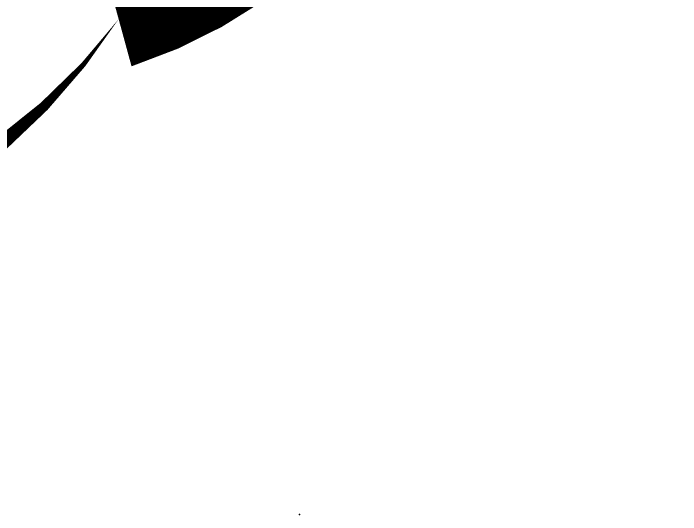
# Model space of a CAD drawing. Header units: metres. Extents: x -11418 to 773, y -8631 to 3561.
# Drawn here: x -4576.4 to -4511.2, y -1337.7 to -1288.7 of the extents above; entities that cross this region are included whole.
import ezdxf

# ---------------------------------------------------------------- set-up
doc = ezdxf.new("R2010")
doc.units = ezdxf.units.M
doc.header["$LTSCALE"] = 0.01
doc.header["$MEASUREMENT"] = 0
doc.linetypes.add('Amconstr', pattern=[9999, 9999, 0])
doc.layers.get('0').update_dxf_attribs({"color": 30, "lineweight": 0})
for name, color, linetype, lineweight in [('AM_CL', 1, 'Amconstr', 25), ('HOLD', 7, 'Continuous', 0), ('SSN_PBC-AM_0', 5, 'Continuous', 50)]:
    doc.layers.add(name, color=color, linetype=linetype, lineweight=lineweight)

# ---------------------------------------------------------------- blocks, each defined once
blk = doc.blocks.new('PBC_3190_20-017-10022_D')
at = {"layer": 'AM_CL'}
blk.add_point((1600, 0), dxfattribs=at)
blk = doc.blocks.new('A$C4EFB1426')
at = {"layer": 'SSN_PBC-AM_0'}
blk.add_blockref('PBC_3190_20-017-10022_D', (-6180.88, 1198.16), dxfattribs=at)

msp = doc.modelspace()

# ---------------------------------------------------------------- linework, layer by layer
at = {"layer": 'HOLD'}
msp.add_lwpolyline([(-5078.837, -705.285, 0, 9.56, -0.520567), (-4983.241, -705.285, 0, 9.56, -0.520567), (-4887.645, -705.285, 0, 9.56, -0.520567), (-4792.049, -705.285, 0, 9.56, -0.520567), (-4696.453, -705.285, 0, 9.56, -0.520567), (-4600.857, -705.285, 0, 9.56, -0.520567), (-4540.894, -740.918, 0, 9.56, -0.520567), (-4540.894, -836.514, 0, 9.56, -0.520567), (-4540.894, -932.11, 0, 9.56, -0.520567), (-4540.894, -1027.706, 0, 9.56, -0.520567), (-4540.894, -1123.302, 0, 9.56, -0.520567), (-4540.894, -1218.898, 0, 9.56, -0.520567), (-4566.102, -1289.286, 0, 9.56, -0.520567), (-4661.698, -1289.286, 0, 9.56, -0.520567), (-4757.294, -1289.286, 0, 9.56, -0.520567), (-4852.89, -1289.286, 0, 9.56, -0.520567), (-4948.486, -1289.286, 0, 9.56, -0.520567), (-5044.082, -1289.286, 0, 9.56, -0.520567)], format="xyseb", dxfattribs=at)

# ---------------------------------------------------------------- block references
at = {"xscale": 0.1, "yscale": 0.1, "zscale": 0.1}
msp.add_blockref('A$C4EFB1426', (-4090.347, -1457.513), dxfattribs=at)

doc.saveas('drawing.dxf')
